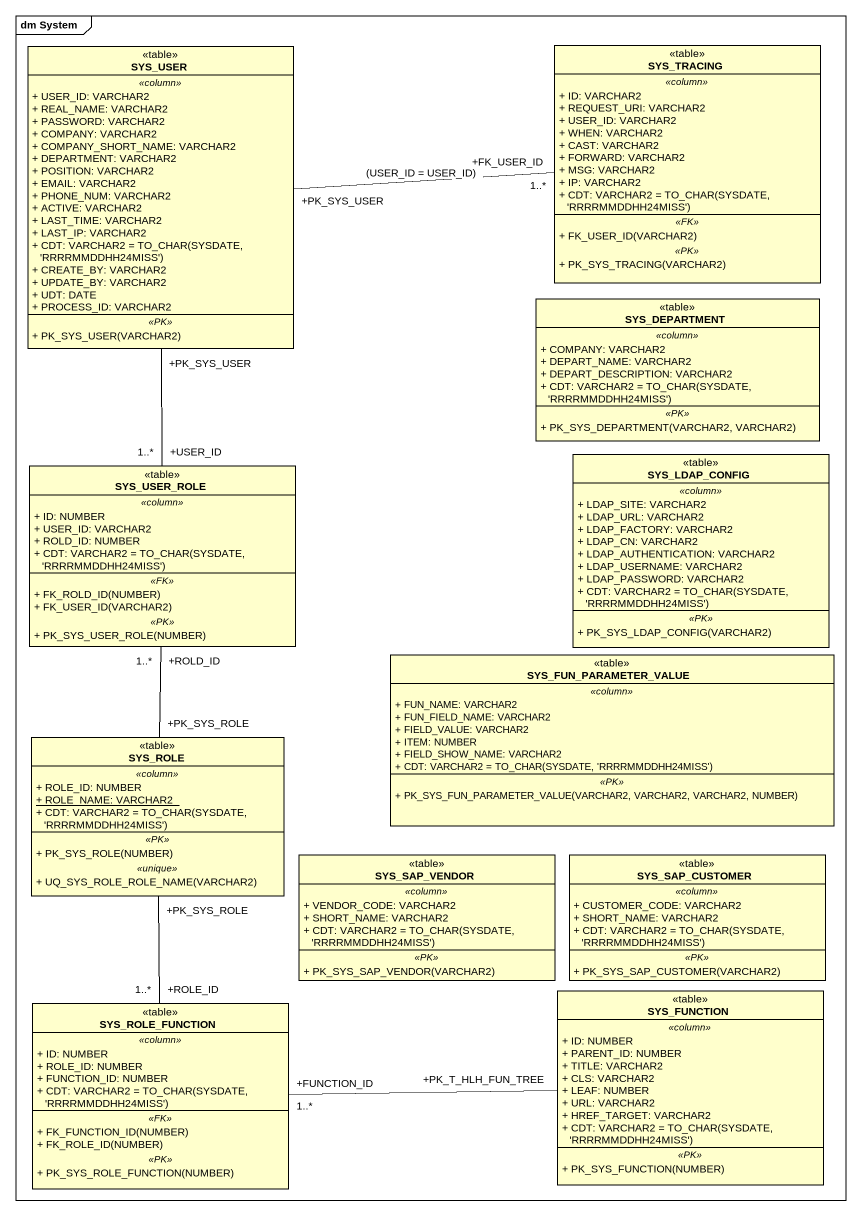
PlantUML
@startuml
mainframe dm System
hide circle
hide empty members
skinparam classAttributeIconSize 0
class SYS_USER <<table>> {
  .. <<column>> ..
  + USER_ID: VARCHAR2
  + REAL_NAME: VARCHAR2
  + PASSWORD: VARCHAR2
  + COMPANY: VARCHAR2
  + COMPANY_SHORT_NAME: VARCHAR2
  + DEPARTMENT: VARCHAR2
  + POSITION: VARCHAR2
  + EMAIL: VARCHAR2
  + PHONE_NUM: VARCHAR2
  + ACTIVE: VARCHAR2
  + LAST_TIME: VARCHAR2
  + LAST_IP: VARCHAR2
  {field} + CDT: VARCHAR2 = TO_CHAR(SYSDATE, 'RRRRMMDDHH24MISS')
  + CREATE_BY: VARCHAR2
  + UPDATE_BY: VARCHAR2
  + UDT: DATE
  + PROCESS_ID: VARCHAR2
  .. <<PK>> ..
  + PK_SYS_USER(VARCHAR2)
}
class SYS_TRACING <<table>> {
  .. <<column>> ..
  + ID: VARCHAR2
  + REQUEST_URI: VARCHAR2
  + USER_ID: VARCHAR2
  + WHEN: VARCHAR2
  + CAST: VARCHAR2
  + FORWARD: VARCHAR2
  + MSG: VARCHAR2
  + IP: VARCHAR2
  {field} + CDT: VARCHAR2 = TO_CHAR(SYSDATE, 'RRRRMMDDHH24MISS')
  .. <<FK>> ..
  + FK_USER_ID(VARCHAR2)
  .. <<PK>> ..
  + PK_SYS_TRACING(VARCHAR2)
}
class SYS_DEPARTMENT <<table>> {
  .. <<column>> ..
  + COMPANY: VARCHAR2
  + DEPART_NAME: VARCHAR2
  + DEPART_DESCRIPTION: VARCHAR2
  {field} + CDT: VARCHAR2 = TO_CHAR(SYSDATE, 'RRRRMMDDHH24MISS')
  .. <<PK>> ..
  + PK_SYS_DEPARTMENT(VARCHAR2, VARCHAR2)
}
class SYS_LDAP_CONFIG <<table>> {
  .. <<column>> ..
  + LDAP_SITE: VARCHAR2
  + LDAP_URL: VARCHAR2
  + LDAP_FACTORY: VARCHAR2
  + LDAP_CN: VARCHAR2
  + LDAP_AUTHENTICATION: VARCHAR2
  + LDAP_USERNAME: VARCHAR2
  + LDAP_PASSWORD: VARCHAR2
  {field} + CDT: VARCHAR2 = TO_CHAR(SYSDATE, 'RRRRMMDDHH24MISS')
  .. <<PK>> ..
  + PK_SYS_LDAP_CONFIG(VARCHAR2)
}
class SYS_USER_ROLE <<table>> {
  .. <<column>> ..
  + ID: NUMBER
  + USER_ID: VARCHAR2
  + ROLD_ID: NUMBER
  {field} + CDT: VARCHAR2 = TO_CHAR(SYSDATE, 'RRRRMMDDHH24MISS')
  .. <<FK>> ..
  + FK_ROLD_ID(NUMBER)
  + FK_USER_ID(VARCHAR2)
  .. <<PK>> ..
  + PK_SYS_USER_ROLE(NUMBER)
}
class SYS_FUN_PARAMETER_VALUE <<table>> {
  .. <<column>> ..
  + FUN_NAME: VARCHAR2
  + FUN_FIELD_NAME: VARCHAR2
  + FIELD_VALUE: VARCHAR2
  + ITEM: NUMBER
  + FIELD_SHOW_NAME: VARCHAR2
  {field} + CDT: VARCHAR2 = TO_CHAR(SYSDATE, 'RRRRMMDDHH24MISS')
  .. <<PK>> ..
  + PK_SYS_FUN_PARAMETER_VALUE(VARCHAR2, VARCHAR2, VARCHAR2, NUMBER)
}
class SYS_ROLE <<table>> {
  .. <<column>> ..
  + ROLE_ID: NUMBER
  {static} + ROLE_NAME: VARCHAR2
  {field} + CDT: VARCHAR2 = TO_CHAR(SYSDATE, 'RRRRMMDDHH24MISS')
  .. <<PK>> ..
  + PK_SYS_ROLE(NUMBER)
  .. <<unique>> ..
  + UQ_SYS_ROLE_ROLE_NAME(VARCHAR2)
}
class SYS_SAP_VENDOR <<table>> {
  .. <<column>> ..
  + VENDOR_CODE: VARCHAR2
  + SHORT_NAME: VARCHAR2
  {field} + CDT: VARCHAR2 = TO_CHAR(SYSDATE, 'RRRRMMDDHH24MISS')
  .. <<PK>> ..
  + PK_SYS_SAP_VENDOR(VARCHAR2)
}
class SYS_SAP_CUSTOMER <<table>> {
  .. <<column>> ..
  + CUSTOMER_CODE: VARCHAR2
  + SHORT_NAME: VARCHAR2
  {field} + CDT: VARCHAR2 = TO_CHAR(SYSDATE, 'RRRRMMDDHH24MISS')
  .. <<PK>> ..
  + PK_SYS_SAP_CUSTOMER(VARCHAR2)
}
class SYS_FUNCTION <<table>> {
  .. <<column>> ..
  + ID: NUMBER
  + PARENT_ID: NUMBER
  + TITLE: VARCHAR2
  + CLS: VARCHAR2
  + LEAF: NUMBER
  + URL: VARCHAR2
  + HREF_TARGET: VARCHAR2
  {field} + CDT: VARCHAR2 = TO_CHAR(SYSDATE, 'RRRRMMDDHH24MISS')
  .. <<PK>> ..
  + PK_SYS_FUNCTION(NUMBER)
}
class SYS_ROLE_FUNCTION <<table>> {
  .. <<column>> ..
  + ID: NUMBER
  + ROLE_ID: NUMBER
  + FUNCTION_ID: NUMBER
  {field} + CDT: VARCHAR2 = TO_CHAR(SYSDATE, 'RRRRMMDDHH24MISS')
  .. <<FK>> ..
  + FK_FUNCTION_ID(NUMBER)
  + FK_ROLE_ID(NUMBER)
  .. <<PK>> ..
  + PK_SYS_ROLE_FUNCTION(NUMBER)
}
SYS_TRACING "+FK_USER_ID\n1..*" -left- "+PK_SYS_USER" SYS_USER : (USER_ID = USER_ID)
SYS_USER_ROLE "+USER_ID\n1..*" -up- "+PK_SYS_USER" SYS_USER
SYS_USER_ROLE "+ROLD_ID\n1..*" -- "+PK_SYS_ROLE" SYS_ROLE
SYS_ROLE_FUNCTION "+ROLE_ID\n1..*" -up- "+PK_SYS_ROLE" SYS_ROLE
SYS_ROLE_FUNCTION "+FUNCTION_ID\n1..*" -right- "+PK_T_HLH_FUN_TREE" SYS_FUNCTION
@enduml
